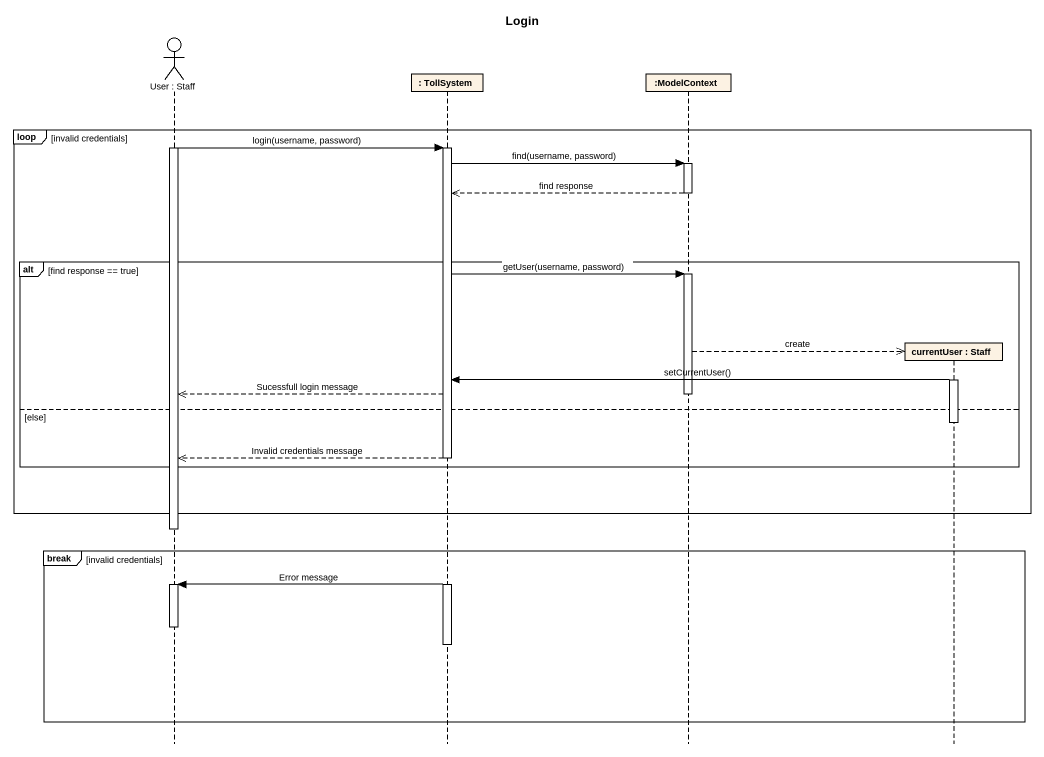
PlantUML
@startuml
title Login
hide footbox
actor "User : Staff" as User
participant ": TollSystem" as TollSystem
participant ":ModelContext" as ModelContext
participant "currentUser : Staff" as currentUser_Staff

loop invalid credentials
  activate User
  User -> TollSystem : login(username, password)
  activate TollSystem
  TollSystem -> ModelContext : find(username, password)
  activate ModelContext
  ModelContext -->> TollSystem : find response
  deactivate ModelContext
  alt find response == true
    TollSystem -> ModelContext : getUser(username, password)
    activate ModelContext
    ModelContext -->> currentUser_Staff ** : create
    activate currentUser_Staff
    currentUser_Staff -> TollSystem : setCurrentUser()
    TollSystem -->> User : Sucessfull login message
    deactivate ModelContext
  else else
    deactivate currentUser_Staff
    TollSystem -->> User : Invalid credentials message
  end
end
deactivate User
break invalid credentials
  TollSystem -> User : Error message
  activate User
  deactivate User
  deactivate TollSystem
end
@enduml
